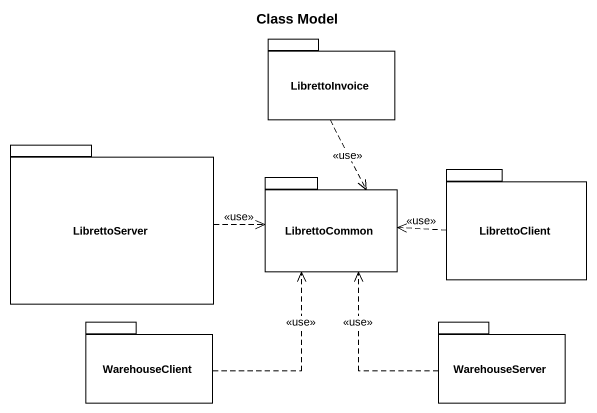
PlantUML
@startuml
title Class Model
package LibrettoInvoice {
}
package LibrettoServer {
}
package LibrettoCommon {
}
package LibrettoClient {
}
package WarehouseClient {
}
package WarehouseServer {
}
LibrettoInvoice ..> LibrettoCommon : <<use>>
LibrettoServer .right.> LibrettoCommon : <<use>>
LibrettoClient .left.> LibrettoCommon : <<use>>
WarehouseClient .up.> LibrettoCommon : <<use>>
WarehouseServer .up.> LibrettoCommon : <<use>>
@enduml
